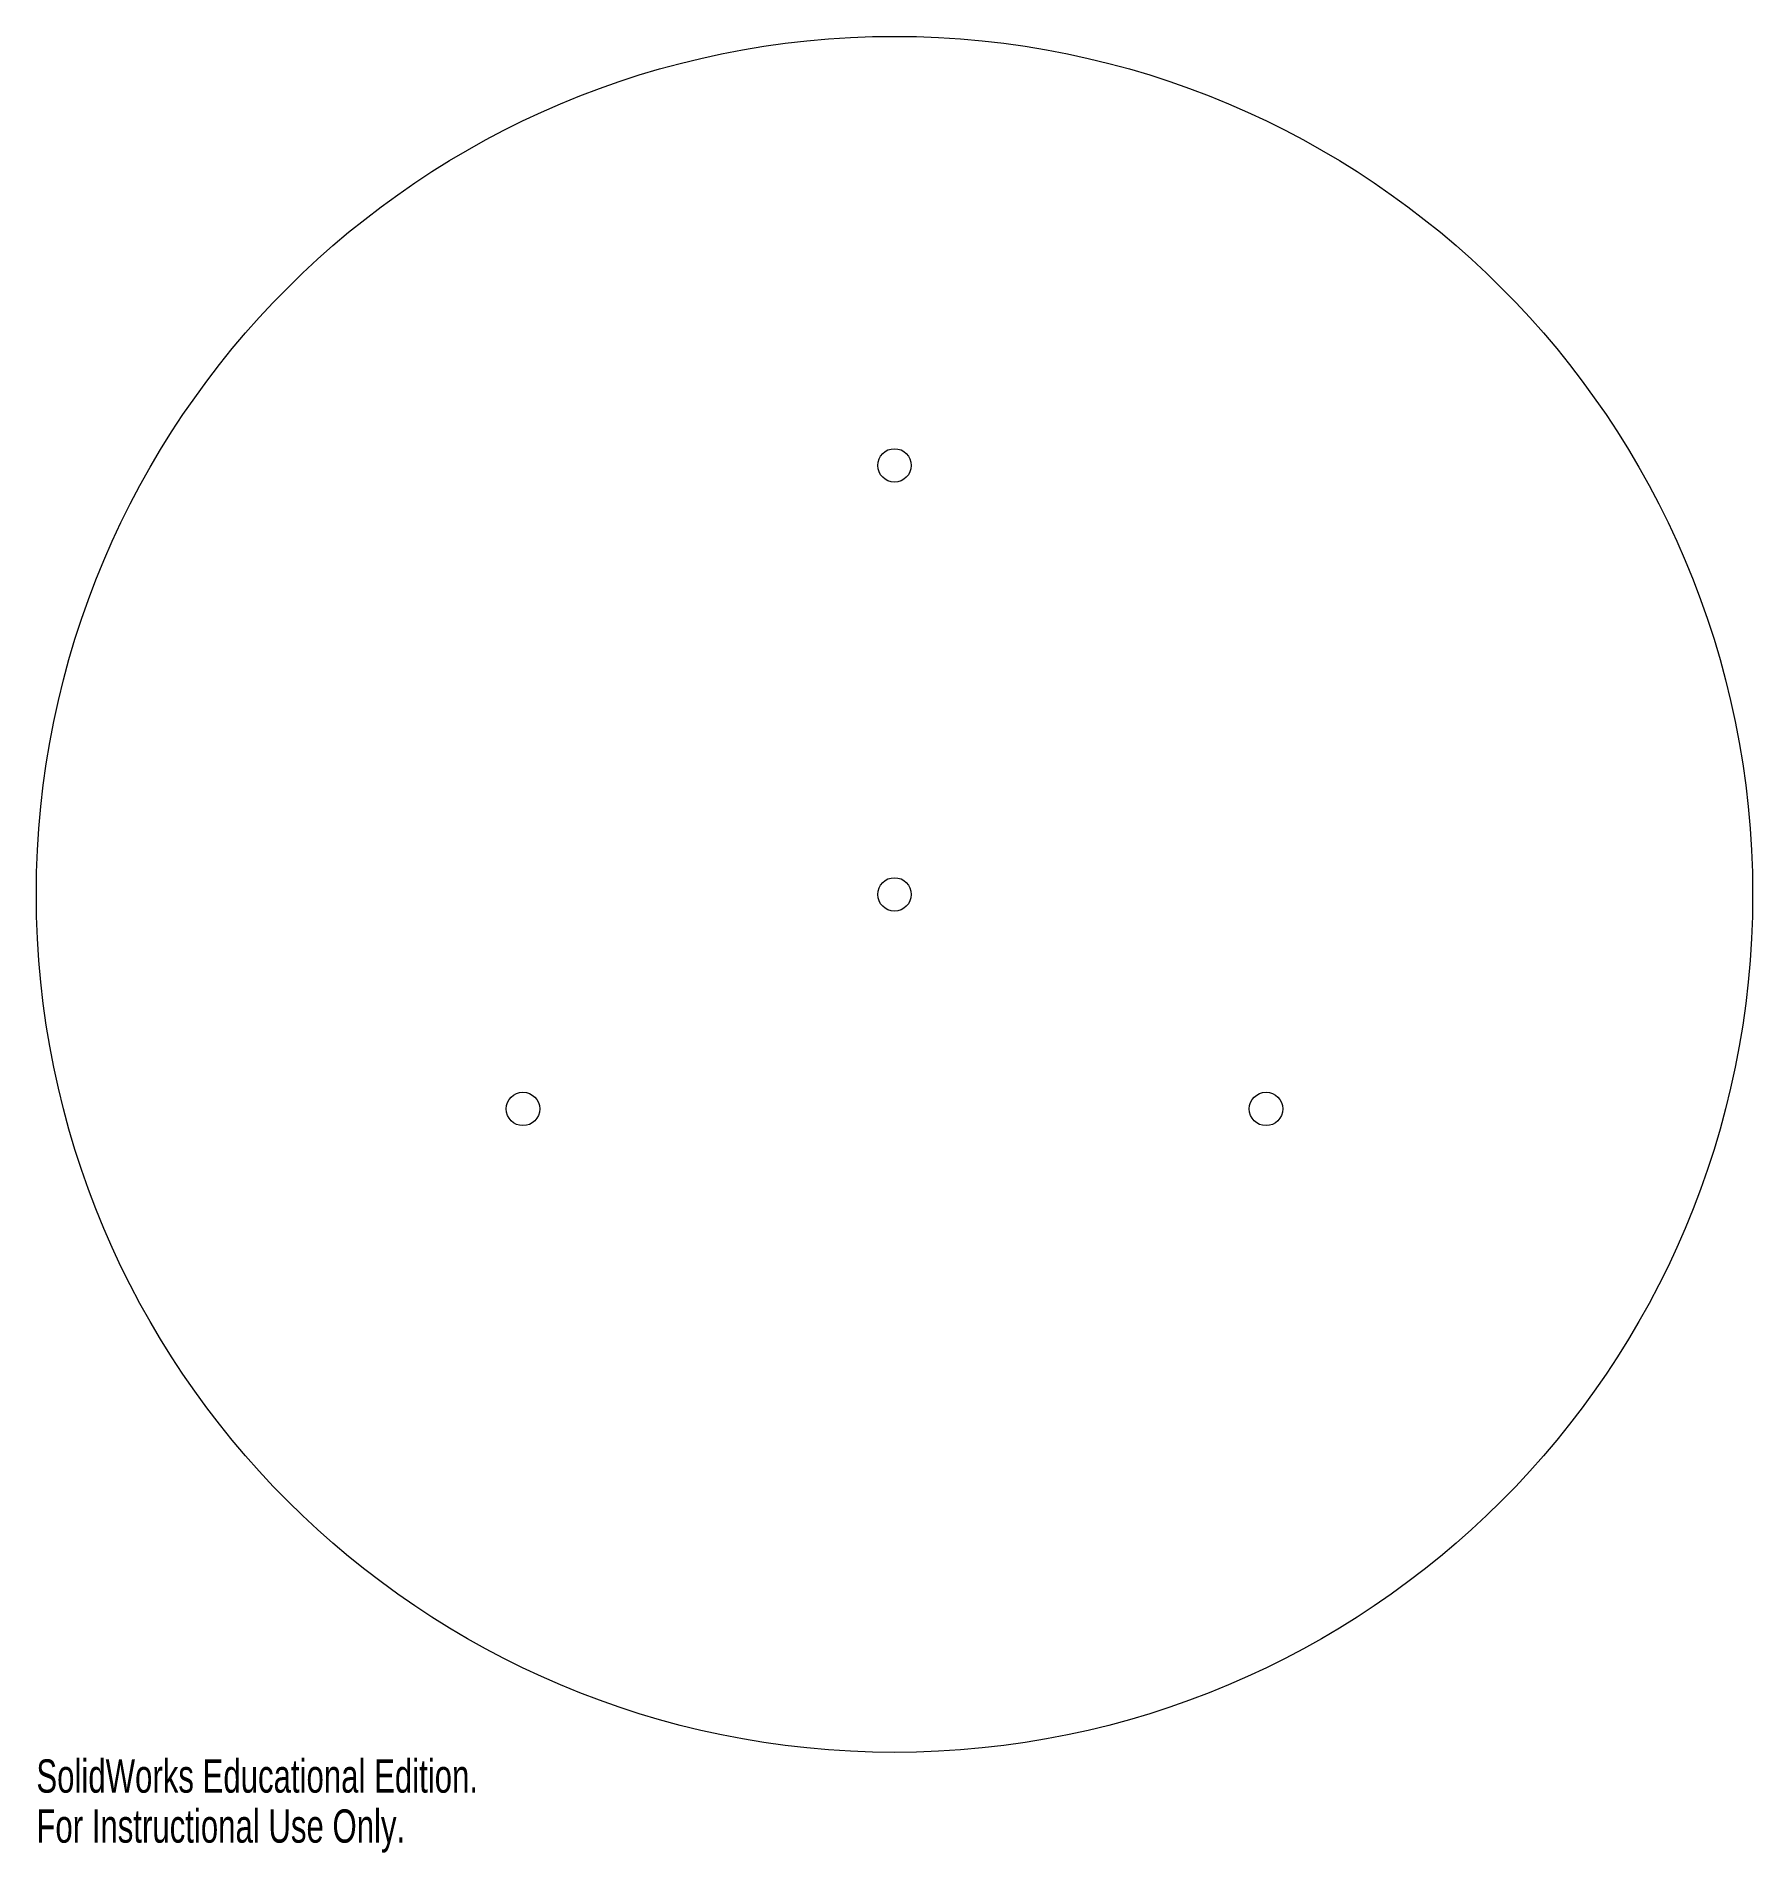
# Model space of a CAD drawing. Header units: inches. Extents: x -4.9 to 4.9, y -5.5 to 4.9.
import ezdxf

# ---------------------------------------------------------------- set-up
doc = ezdxf.new("R2010")
doc.units = ezdxf.units.IN
doc.header["$MEASUREMENT"] = 0
doc.styles.add('SLDTEXTSTYLE0', font='TXT', dxfattribs={"width": 0.7})

msp = doc.modelspace()

# ---------------------------------------------------------------- linework, layer by layer
at = {"color": 7, "linetype": 'Continuous', "lineweight": 15}
for centre, radius in [((0, 0), 4.906), ((0, 2.453), 0.0955), ((0, 0), 0.0955), ((-2.124, -1.227), 0.0955), ((2.124, -1.227), 0.0955)]:
    msp.add_circle(centre, radius, dxfattribs=at)

# ---------------------------------------------------------------- texts
at = {"color": 7, "linetype": 'Continuous', "char_height": 0.1903, "attachment_point": 1, "style": 'SLDTEXTSTYLE0'}
for s, insert in [('SolidWorks Educational Edition.', (-4.906, -4.946)), ('For Instructional Use Only.', (-4.906, -5.232))]:
    msp.add_mtext(s, dxfattribs=dict(at, insert=insert))

doc.saveas('drawing.dxf')
